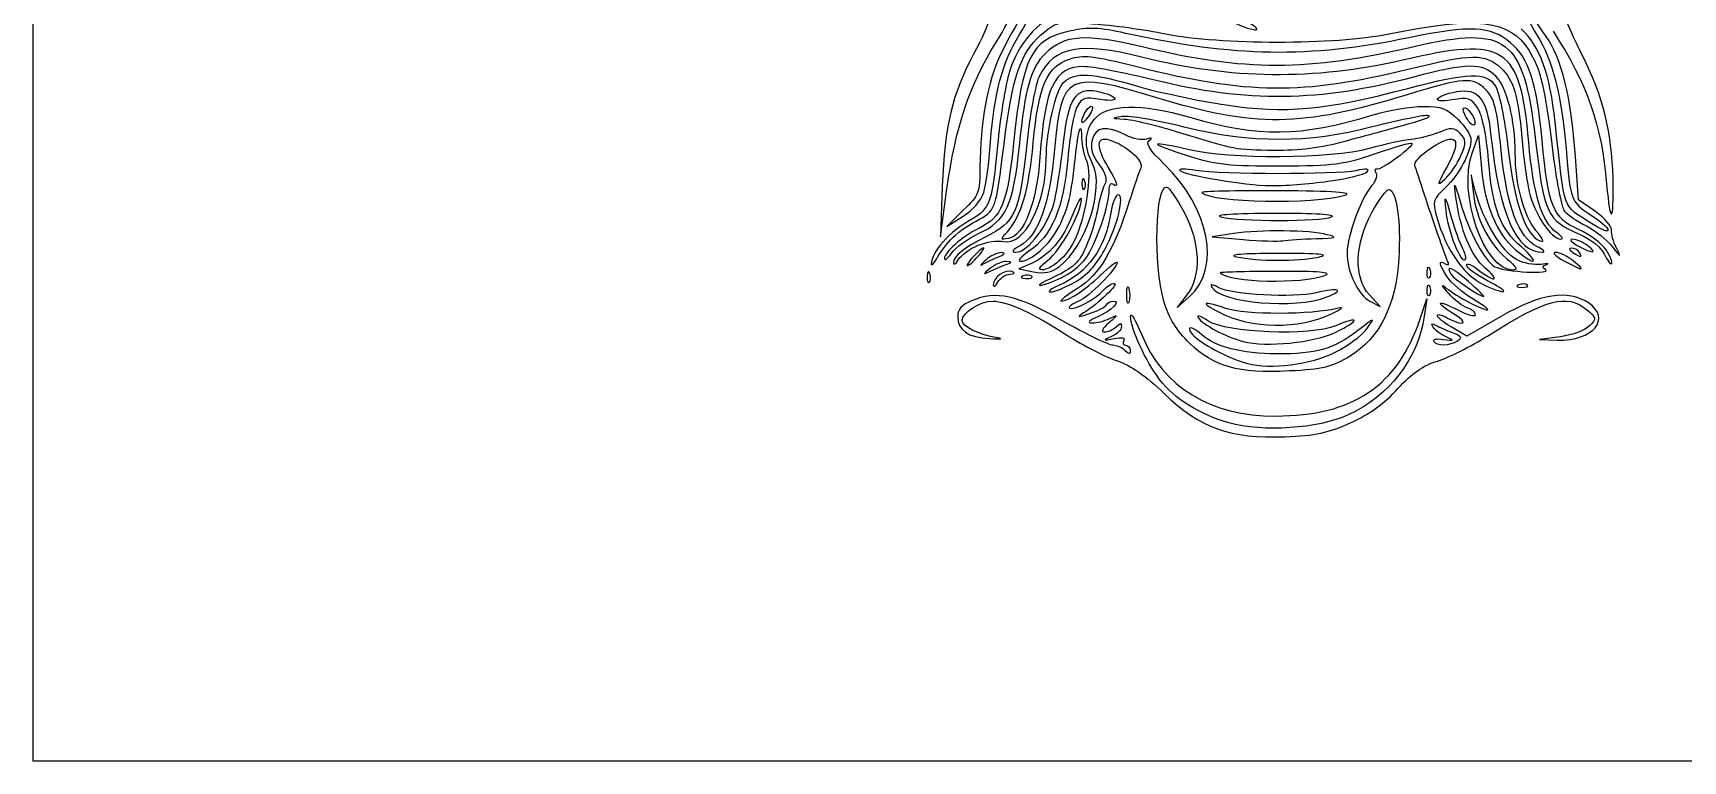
# Model space of a CAD drawing. Extents: x 0 to 149, y 0 to 198.
# Drawn here: x 0 to 98.7, y 0 to 43.6 of the extents above; entities that cross this region are included whole.
import ezdxf

# ---------------------------------------------------------------- set-up
doc = ezdxf.new("R2010")
doc.units = 0
doc.layers.get('0').update_dxf_attribs({"linetype": 'CONTINUOUS'})

msp = doc.modelspace()

# ---------------------------------------------------------------- linework, layer by layer
at = {"color": 7}
for points in [[(0.000001, 98.954167), (0.000001, 197.908333), (74.6125, 197.908333), (149.225, 197.908333), (149.225, 98.954167), (149.225, 0), (74.6125, 0), (0.000001, 0)], [(62.710301, 38.247868)], [(85.771942, 38.387737)], [(78.465273, 37.084582)], [(62.886979, 34.710026)], [(77.437626, 34.680321)], [(94.481864, 34.85094)], [(56.850529, 33.998958)], [(78.448958, 33.846794)], [(77.655208, 32.54375)], [(54.87103, 31.180437)], [(56.517791, 30.853232)], [(76.729167, 31.248525)], [(85.034295, 30.84948)], [(92.985466, 30.815545)], [(56.488542, 30.1625)], [(57.69342, 30.135057)], [(58.208333, 29.708986)], [(76.861458, 30.147313)], [(92.111835, 29.906725)], [(92.471875, 30.427083)], [(94.0729, 30.575861)], [(53.626562, 29.153776)], [(58.419918, 29.125056)], [(59.724176, 28.999426)], [(62.309375, 28.651533)], [(77.258333, 29.052136)], [(83.364649, 29.258506)], [(85.835228, 28.680862)], [(86.981771, 28.724693)], [(65.403651, 27.913542)], [(77.361174, 27.758633)], [(83.364649, 28.200173)], [(89.35751, 28.470259)], [(77.655208, 26.752148)], [(83.764247, 25.097195)], [(77.868597, 24.451014)], [(71.50925, 20.234137)], [(78.793044, 20.233084)]]:
    msp.add_lwpolyline(points, close=True, dxfattribs=at)
for points in [[(86.059182, 36.369696), (86.432422, 37.417507), (86.615773, 35.444737)], [(93.436025, 32.862999), (92.419305, 33.579112), (92.238007, 36.158268)], [(86.26221, 34.028327), (85.998653, 35.057302), (86.133419, 33.908542)], [(54.37532, 34.395833), (54.264687, 31.353125), (54.653701, 34.23086)], [(55.628646, 32.942149), (54.636458, 31.984304), (55.617515, 32.594756)], [(71.805157, 31.551562), (70.511458, 31.353125), (72.363542, 31.196394)], [(59.701832, 29.770546), (58.946375, 29.446048), (59.829541, 29.269415)], [(69.006553, 27.883078), (68.42769, 27.119792), (69.141819, 27.764018)], [(79.947913, 27.502054), (80.565625, 27.180267), (79.912858, 27.889697)], [(82.951159, 26.458333), (83.349068, 27.648958), (83.193266, 26.609527)], [(77.9053, 25.657511), (77.905181, 25.657511)], [(87.805858, 26.601997), (85.746273, 25.405297), (84.798297, 25.964616)], [(91.350446, 25.381707), (90.090625, 25.206121), (91.148958, 25.174668)]]:
    msp.add_lwpolyline(points, dxfattribs=at)
for points in [[(57.569333, 42.961848), (58.688063, 44.774646), (58.822444, 45.171273), (59.033598, 47.2836)], [(59.791481, 45.195186), (59.786613, 45.693317), (58.842013, 44.252705), (57.822854, 42.192832)], [(61.265231, 44.586308), (60.14847, 44.339235), (58.898594, 42.883762), (58.390076, 41.238207)], [(58.989635, 43.452844), (59.433045, 44.166139), (59.793875, 44.950192), (59.791481, 45.195186)], [(71.890123, 44.133511), (73.458649, 43.439678), (73.684072, 43.732704), (72.140101, 44.458456)], [(81.094792, 43.498823), (86.344038, 44.569192), (88.326804, 44.336494), (89.444108, 42.518939)], [(89.181355, 45.134636), (89.172121, 44.856334), (89.517429, 44.078768), (89.948687, 43.406714)], [(90.454057, 43.39586), (90.018627, 43.996951), (89.557913, 44.747929), (89.430246, 45.064696)], [(92.60477, 42.301022), (92.022356, 43.432222), (91.54401, 44.586864), (91.541783, 44.866893)], [(57.15, 44.342431), (57.15, 44.12057), (56.742039, 43.190811), (56.243421, 42.276294)], [(57.25986, 37.041667), (57.460835, 39.913719), (57.97559, 41.821587), (58.989635, 43.452844)], [(61.983837, 43.660732), (59.683626, 43.154288), (59.170181, 42.125776), (58.634797, 36.952089)], [(60.254219, 43.410182), (61.194519, 44.235775), (61.236426, 44.245191), (63.345907, 44.104893)], [(60.558566, 42.34302), (61.674237, 43.458694), (62.964589, 43.547096), (66.319588, 42.737709)], [(65.352083, 43.527385), (63.71849, 43.887991), (63.123077, 43.911562), (61.983837, 43.660732)], [(63.345907, 44.104893), (64.522064, 44.026669), (66.496406, 43.755294), (67.733333, 43.501839)], [(82.27649, 43.2645), (76.308836, 42.027837), (71.830073, 42.097404), (65.352083, 43.527385)], [(67.733333, 43.501839), (70.940131, 42.844746), (77.879453, 42.843172), (81.094792, 43.498823)], [(88.350892, 42.970969), (87.161251, 43.971988), (85.968652, 44.029617), (82.27649, 43.2645)], [(82.674815, 42.761098), (88.120731, 44.019298), (89.129896, 43.246035), (89.829222, 37.27912)], [(91.024612, 38.210863), (90.706887, 41.113022), (90.102597, 42.773457), (88.988286, 43.806166)], [(90.901457, 43.65625), (92.944767, 40.490251), (93.805071, 38.035839), (94.101772, 34.525863)], [(54.653701, 34.23086), (55.143662, 37.855377), (55.999399, 40.417919), (57.569333, 42.961848)], [(58.068803, 36.895424), (58.569, 40.927594), (59.045909, 42.349272), (60.254219, 43.410182)], [(66.279977, 42.108636), (62.635498, 43.027812), (61.089577, 42.744768), (60.1834, 40.992414)], [(66.319588, 42.737709), (72.47908, 41.251748), (76.164609, 41.257019), (82.674815, 42.761098)], [(89.442211, 37.024204), (88.938544, 42.763758), (88.034342, 43.349971), (81.883716, 41.924531)], [(90.238831, 37.12246), (89.91382, 40.614981), (89.452519, 42.044011), (88.350892, 42.970969)], [(89.444108, 42.518939), (90.158829, 41.35628), (90.399121, 40.345357), (90.862592, 36.551304)], [(89.948687, 43.406714), (90.845579, 42.009028), (91.433917, 39.70051), (91.671995, 36.644805)], [(92.238007, 36.158268), (91.987717, 39.71893), (91.404974, 42.083157), (90.454057, 43.39586)], [(56.243421, 42.276294), (54.984666, 39.967612), (54.504217, 37.940874), (54.37532, 34.395833)], [(57.822854, 42.192832), (57.106889, 40.745757), (56.634338, 38.117672), (56.626075, 35.536976)], [(58.985356, 36.76745), (59.361866, 40.345169), (59.676773, 41.46123), (60.558566, 42.34302)], [(59.813664, 36.985305), (60.136484, 40.410654), (60.624834, 41.535215), (61.987401, 41.990949)], [(62.822521, 41.539583), (61.085407, 41.539583), (60.504327, 40.331424), (60.213798, 36.115625)], [(61.987401, 41.990949), (62.819976, 42.269418), (63.331513, 42.212183), (66.007157, 41.541184)], [(66.989709, 40.7435), (65.198265, 41.181345), (63.323031, 41.539583), (62.822521, 41.539583)], [(66.007157, 41.541184), (72.617108, 39.883538), (75.891512, 39.850822), (82.209219, 41.379307)], [(81.883716, 41.924531), (76.613274, 40.703077), (71.619311, 40.761999), (66.279977, 42.108636)], [(82.209219, 41.379307), (86.138972, 42.330058), (86.799439, 42.340138), (87.767843, 41.464156)], [(87.472845, 40.970338), (86.670793, 41.77239), (85.750818, 41.760868), (82.55, 40.908684)], [(87.767843, 41.464156), (88.519246, 40.784463), (88.823784, 39.778141), (89.02613, 37.30625)], [(94.481856, 34.85094), (94.418179, 37.654002), (93.863131, 39.856966), (92.60477, 42.301022)], [(58.390076, 41.238207), (58.148995, 40.45808), (57.827291, 38.465797), (57.675179, 36.810913)], [(60.1834, 40.992414), (59.949686, 40.540461), (59.606196, 38.660065), (59.402382, 36.716809)], [(60.589583, 36.04083), (60.589583, 37.672256), (61.168738, 40.17989), (61.645088, 40.61098)], [(67.204167, 39.676657), (61.864642, 41.305668), (61.482719, 41.112419), (61.089392, 36.582662)], [(61.645088, 40.61098), (62.323475, 41.224914), (63.293061, 41.174188), (65.994341, 40.383444)], [(82.55, 40.908684), (76.931454, 39.41281), (72.621428, 39.367055), (66.989709, 40.7435)], [(86.882658, 40.141406), (86.084373, 40.939691), (85.598873, 40.908745), (82.112723, 39.837373)], [(82.205981, 40.234079), (85.886872, 41.198424), (86.89276, 41.228597), (87.441487, 40.391133)], [(88.635417, 36.357118), (88.635417, 38.330187), (88.1376, 40.305583), (87.472845, 40.970338)], [(61.620739, 36.990205), (61.903017, 39.615203), (62.366184, 40.329242), (63.616224, 40.066534)], [(63.855976, 39.571454), (62.879904, 39.727391), (62.719249, 39.67703), (62.422111, 39.121977)], [(63.616224, 40.066534), (64.912079, 39.794199), (65.117551, 39.369905), (63.855976, 39.571454)], [(65.994341, 40.383444), (67.293469, 40.003151), (69.707442, 39.490041), (71.358726, 39.243201)], [(82.112723, 39.837373), (75.856126, 37.914577), (73.078022, 37.884632), (67.204167, 39.676657)], [(71.358726, 39.243201), (74.882708, 38.716421), (77.232354, 38.931059), (82.205981, 40.234079)], [(84.845893, 39.547998), (83.530834, 39.33439), (83.79905, 39.794124), (85.135199, 40.043886)], [(86.390988, 39.056273), (85.99705, 39.657499), (85.835847, 39.708802), (84.845893, 39.547998)], [(85.135199, 40.043886), (86.40612, 40.281453), (86.947798, 39.611816), (87.165413, 37.534088)], [(87.79474, 36.515299), (87.534668, 39.069724), (87.393632, 39.630432), (86.882658, 40.141406)], [(87.441487, 40.391133), (87.673685, 40.036755), (88.006375, 38.409689), (88.219232, 36.587464)], [(62.422111, 39.121977), (62.238062, 38.778177), (61.993103, 37.378741), (61.877755, 36.012117)], [(63.081493, 38.512036), (62.87511, 38.229789), (62.708073, 38.110914), (62.710301, 38.247868)], [(62.710301, 38.247868), (62.716254, 38.613591), (63.186075, 39.295872), (63.331691, 39.150256)], [(63.331691, 39.150256), (63.400464, 39.08148), (63.287876, 38.79428), (63.081493, 38.512036)], [(63.456045, 38.376016), (64.216846, 39.315567), (66.259342, 39.363872), (69.180623, 38.511403)], [(65.135162, 38.5523), (64.472373, 38.450946), (64.480099, 38.44127), (65.253396, 38.404218)], [(68.839329, 37.921385), (67.192054, 38.328031), (65.525179, 38.611942), (65.135162, 38.5523)], [(69.180623, 38.511403), (73.334242, 37.299323), (75.757416, 37.330126), (80.130475, 38.650601)], [(83.391698, 38.613913), (83.054267, 38.622301), (81.565985, 38.314487), (80.084406, 37.929878)], [(80.130475, 38.650601), (81.055308, 38.929858), (82.403918, 39.158344), (83.12739, 39.158344)], [(82.285417, 38.127673), (83.231302, 38.386716), (83.729129, 38.605526), (83.391698, 38.613913)], [(83.12739, 39.158344), (84.228474, 39.158344), (84.568797, 39.032336), (85.216185, 38.384946)], [(85.771942, 38.387737), (85.580437, 38.694386), (85.474567, 38.996093), (85.536672, 39.058199)], [(85.536672, 39.058199), (85.720232, 39.241759), (86.312462, 38.407179), (86.212164, 38.106284)], [(87.041609, 35.924678), (86.910056, 37.460116), (86.665472, 38.637358), (86.390988, 39.056273)], [(62.331089, 36.115636), (62.510048, 37.800883), (62.70625, 38.383946), (62.70625, 37.230516)], [(63.363226, 35.727428), (62.837034, 36.744974), (62.868776, 37.650769), (63.456045, 38.376016)], [(65.348461, 37.440415), (64.190324, 38.039313), (63.537809, 37.945891), (63.338726, 37.152678)], [(65.253396, 38.404218), (65.708443, 38.382416), (67.196724, 38.021464), (68.560688, 37.602107)], [(68.560688, 37.602107), (71.970413, 36.553772), (71.843016, 36.577558), (74.231939, 36.543184)], [(80.084406, 37.929878), (76.235526, 36.930735), (72.862699, 36.92819), (68.839329, 37.921385)], [(78.465273, 37.08459), (79.620467, 37.39924), (81.339531, 37.868627), (82.285417, 38.127673)], [(84.070404, 37.602417), (83.597983, 37.410856), (82.854271, 37.222462), (82.417708, 37.183764)], [(83.597594, 36.669088), (85.125256, 37.680048), (85.502139, 37.244181), (84.559169, 35.557023)], [(85.346387, 37.533673), (84.986812, 37.893247), (84.810992, 37.902719), (84.070404, 37.602417)], [(85.216185, 38.384946), (85.641556, 37.959578), (85.989583, 37.419973), (85.989583, 37.185822)], [(85.383854, 36.219254), (85.719986, 37.013936), (85.715697, 37.164362), (85.346387, 37.533673)], [(86.212164, 38.106284), (86.161547, 37.954434), (85.963448, 38.081096), (85.771942, 38.387737)], [(87.165413, 37.534088), (87.668394, 32.731702), (88.682306, 30.413187), (90.271669, 30.430994)], [(93.199479, 32.151135), (91.39678, 33.331677), (91.629881, 32.682199), (91.024612, 38.210863)], [(57.675179, 36.810913), (57.369101, 33.480999), (57.200247, 32.994841), (56.14997, 32.419586)], [(56.403158, 32.300479), (57.567785, 32.897762), (57.575543, 32.919165), (58.068803, 36.895424)], [(58.634797, 36.952089), (58.258998, 33.320527), (57.949357, 32.562972), (56.552195, 31.856849)], [(56.579863, 31.566085), (58.186603, 32.323783), (58.61526, 33.250664), (58.985356, 36.76745)], [(56.850529, 33.998958), (56.989104, 34.435521), (57.173305, 35.80474), (57.25986, 37.041667)], [(59.402382, 36.716809), (58.993246, 32.815943), (58.721416, 32.216283), (56.970978, 31.353125)], [(58.264388, 31.662788), (59.096212, 32.587401), (59.544246, 34.126617), (59.813664, 36.985305)], [(61.089392, 36.582662), (60.81354, 33.405805), (60.097789, 31.403322), (59.030859, 30.823432)], [(61.086026, 33.507259), (61.25015, 34.214263), (61.49077, 35.781589), (61.620739, 36.990205)], [(62.70625, 37.230516), (62.70625, 36.849307), (62.841894, 36.239701), (63.007684, 35.875836)], [(63.338726, 37.152678), (63.217557, 36.669906), (63.334889, 36.243374), (63.739287, 35.696379)], [(64.29474, 35.513918), (63.560785, 36.717713), (63.585704, 37.398682), (64.354779, 37.154588)], [(64.354779, 37.154588), (65.420669, 36.816289), (66.438989, 35.905051), (66.242642, 35.46525)], [(66.592093, 37.20079), (66.328213, 37.115332), (65.76858, 37.223173), (65.348461, 37.440415)], [(67.631376, 35.718295), (66.759238, 36.563506), (66.514723, 36.952195), (66.748522, 37.121716)], [(66.748522, 37.121716), (66.963861, 37.27785), (66.911609, 37.304266), (66.592093, 37.20079)], [(67.243881, 36.904994), (67.191258, 36.852368), (68.023997, 36.534172), (69.094413, 36.197887)], [(69.0578, 36.579612), (68.11277, 36.811196), (67.296506, 36.957616), (67.243881, 36.904994)], [(79.904167, 36.635941), (77.620963, 36.002055), (71.543466, 35.970493), (69.0578, 36.579612)], [(74.231939, 36.543184), (75.677623, 36.522387), (77.041706, 36.696833), (78.465273, 37.084582)], [(82.417708, 37.183764), (81.981146, 37.145068), (80.850052, 36.898546), (79.904167, 36.635941)], [(80.26931, 36.337428), (81.416025, 36.735411), (82.401532, 37.013748), (82.459325, 36.955952)], [(82.459325, 36.955952), (82.615445, 36.799832), (80.601709, 35.311839), (80.347521, 35.395495)], [(82.626832, 35.634671), (82.561007, 35.806708), (82.99785, 36.272197), (83.597594, 36.669088)], [(85.989583, 37.185822), (85.989583, 36.417062), (85.275536, 35.070957), (84.462345, 34.306711)], [(89.958333, 30.761723), (88.828324, 31.320065), (88.13632, 33.160285), (87.79474, 36.515299)], [(88.219232, 36.587464), (88.601047, 33.318812), (89.245379, 31.449505), (90.103772, 31.120109)], [(89.02613, 37.30625), (89.115471, 36.214844), (89.315779, 34.749364), (89.471262, 34.049631)], [(91.107112, 31.610596), (90.231828, 32.22367), (89.716404, 33.899626), (89.442211, 37.024204)], [(89.829222, 37.27912), (90.369409, 32.670025), (90.50247, 32.383833), (92.520185, 31.491298)], [(92.426652, 31.797263), (90.891122, 32.476501), (90.606774, 33.168609), (90.238831, 37.12246)], [(90.862592, 36.551304), (91.082191, 34.753627), (91.407088, 33.107815), (91.584587, 32.893945)], [(91.671995, 36.644805), (91.910247, 33.58687), (91.977019, 33.406003), (93.138334, 32.672898)], [(56.626075, 35.536976), (56.621127, 33.994934), (56.563289, 33.844439), (55.628646, 32.942149)], [(58.038923, 31.074214), (59.259729, 30.767814), (60.589583, 33.357291), (60.589583, 36.04083)], [(60.213798, 36.115625), (60.029566, 33.44228), (59.25117, 31.422959), (58.340625, 31.256229)], [(61.877755, 36.012117), (61.631266, 33.091734), (60.91791, 31.394524), (59.558269, 30.493623)], [(61.358425, 31.973459), (61.908611, 33.06055), (62.087614, 33.822852), (62.331089, 36.115636)], [(61.378748, 29.586375), (62.948264, 30.74952), (64.097821, 34.306878), (63.363226, 35.727428)], [(63.007684, 35.875836), (63.354813, 35.113968), (62.93553, 32.448574), (62.255149, 31.091931)], [(63.739287, 35.696379), (64.149078, 35.142104), (64.243598, 34.791878), (64.07272, 34.460889)], [(69.141819, 27.764018), (71.051446, 29.486722), (70.372589, 33.061717), (67.631376, 35.718295)], [(69.094413, 36.197887), (70.739609, 35.681026), (71.593083, 35.588575), (74.6125, 35.600143)], [(74.6125, 35.600143), (77.798946, 35.61234), (78.409353, 35.691908), (80.26931, 36.337428)], [(83.215297, 33.866667), (82.957469, 34.667031), (82.692658, 35.462633), (82.626832, 35.634671)], [(84.559169, 35.557023), (83.920682, 34.414645), (83.908715, 34.345483), (84.429912, 34.809986)], [(84.429912, 34.809986), (84.745817, 35.091523), (85.17509, 35.725695), (85.383854, 36.219254)], [(88.503072, 29.368761), (86.773562, 29.368761), (85.185684, 33.917506), (86.059182, 36.369696)], [(89.002087, 30.75369), (87.706295, 31.891409), (87.293998, 32.978894), (87.041609, 35.924678)], [(89.87404, 31.741211), (89.157339, 32.59296), (88.635417, 34.537981), (88.635417, 36.357118)], [(62.727139, 34.550173), (62.715656, 34.27126), (62.778182, 34.114989), (62.866103, 34.202907)], [(62.88699, 34.710026), (62.802529, 34.921092), (62.739834, 34.858399), (62.727139, 34.550173)], [(62.866103, 34.202907), (62.954022, 34.290825), (62.96342, 34.519031), (62.886979, 34.710026)], [(64.574346, 34.51823), (64.953219, 34.284073), (64.875212, 34.561857), (64.29474, 35.513918)], [(64.354676, 34.203113), (64.338774, 34.460921), (64.437633, 34.602722), (64.574346, 34.51823)], [(66.242642, 35.46525), (66.142468, 35.240873), (65.83444, 34.342917), (65.55813, 33.469792)], [(67.62813, 27.498543), (66.983621, 29.683202), (67.111613, 34.558975), (67.807382, 34.327052)], [(69.535215, 35.326164), (68.907983, 35.429822), (68.473878, 35.431868), (68.570538, 35.330715)], [(68.570538, 35.330715), (68.836416, 35.052466), (72.444859, 34.446803), (73.998042, 34.419731)], [(79.110417, 35.313967), (77.941062, 35.066534), (71.053132, 35.075299), (69.535215, 35.326164)], [(73.998042, 34.419731), (74.751496, 34.406607), (76.299309, 34.523863), (77.437626, 34.680321)], [(77.437626, 34.680303), (78.575942, 34.836761), (79.626354, 35.08743), (79.771875, 35.237346)], [(79.771875, 35.237346), (79.952911, 35.423845), (79.744041, 35.448042), (79.110417, 35.313967)], [(80.307294, 35.179466), (80.405126, 35.021171), (80.288561, 34.674395), (80.04824, 34.408851)], [(80.347521, 35.395495), (80.227564, 35.434976), (80.209461, 35.337763), (80.307294, 35.179466)], [(85.083182, 33.734375), (84.952708, 34.730767), (84.967699, 34.715283), (85.33929, 33.469792)], [(86.615773, 35.444737), (86.825132, 33.192114), (87.525368, 31.534031), (88.676329, 30.565561)], [(94.101772, 34.525863), (94.316931, 31.980529), (94.542684, 32.173606), (94.481864, 34.85094)], [(55.617515, 32.594756), (56.195299, 32.954275), (56.702142, 33.531487), (56.850529, 33.998958)], [(60.689535, 29.953003), (61.439867, 30.512224), (62.71038, 32.828301), (62.69129, 33.602094)], [(62.69129, 33.602094), (62.685893, 33.820375), (62.454179, 33.416904), (62.176345, 32.705492)], [(62.952201, 30.066618), (63.529927, 30.801077), (64.405256, 33.382791), (64.354676, 34.203113)], [(64.07272, 34.460889), (63.941553, 34.206828), (63.749624, 33.522708), (63.646209, 32.940625)], [(64.0735, 30.56541), (64.849042, 32.012438), (65.305503, 33.866667), (64.886179, 33.866667)], [(64.886179, 33.866667), (64.74306, 33.866667), (64.548062, 33.379492), (64.452849, 32.784053)], [(67.807382, 34.327052), (67.954975, 34.277856), (68.415413, 33.601885), (68.830576, 32.824899)], [(74.502256, 34.108509), (71.89501, 34.121024), (69.819144, 34.073909), (69.889227, 34.003829)], [(69.889227, 34.003829), (70.491567, 33.401487), (76.59778, 33.289465), (78.448958, 33.846794)], [(78.448958, 33.846794), (78.995326, 34.011288), (77.765291, 34.092854), (74.502256, 34.108509)], [(80.04824, 34.408851), (79.447681, 33.745241), (78.58125, 31.386841), (78.58125, 30.415746)], [(80.065462, 32.813009), (80.486073, 33.58502), (80.948858, 34.203545), (81.093876, 34.187511)], [(81.093876, 34.187511), (81.541189, 34.13805), (81.805896, 32.247308), (81.669329, 30.077214)], [(84.634845, 29.796182), (84.426608, 30.286365), (83.666878, 32.464859), (83.215297, 33.866667)], [(84.462345, 34.306711), (83.723128, 33.611987), (83.68352, 33.483979), (83.930217, 32.586919)], [(84.496873, 32.940625), (84.400316, 33.919914), (84.422382, 33.894173), (84.792317, 32.595979)], [(86.822304, 29.508852), (86.003482, 30.197843), (85.332938, 31.827057), (85.083182, 33.734375)], [(86.133419, 33.908542), (86.307208, 32.427164), (87.073856, 30.93952), (88.114949, 30.063501)], [(88.708103, 29.992632), (87.87901, 30.421371), (86.678878, 32.401573), (86.26221, 34.028327)], [(89.471262, 34.049631), (89.753493, 32.779457), (90.796166, 31.220833), (91.363641, 31.220833)], [(58.776238, 30.437688), (59.485996, 30.420437), (60.763589, 32.118274), (61.086026, 33.507259)], [(62.176345, 32.705492), (61.589629, 31.203172), (60.767791, 30.228413), (59.701832, 29.770546)], [(64.452849, 32.784053), (64.11318, 30.659877), (63.074188, 29.201602), (61.375462, 28.464793)], [(65.55813, 33.469792), (64.640232, 30.569278), (63.761662, 29.09066), (62.46903, 28.270896)], [(63.646209, 32.940625), (63.542794, 32.358542), (63.234081, 31.371574), (62.960181, 30.747364)], [(68.830576, 32.824899), (69.79992, 31.010744), (69.87072, 29.022561), (69.006553, 27.883078)], [(74.215625, 32.758433), (71.847448, 32.750839), (70.566989, 32.66427), (71.040625, 32.54375)], [(77.655208, 32.54375), (77.979974, 32.683307), (76.651366, 32.766233), (74.215625, 32.758433)], [(79.912858, 27.889697), (78.969089, 28.915392), (79.031052, 30.914401), (80.065462, 32.813009)], [(83.930217, 32.586919), (84.514854, 30.461006), (85.665934, 28.894217), (87.048052, 28.34309)], [(85.034295, 30.84948), (84.796106, 31.417527), (84.554266, 32.358542), (84.496873, 32.940625)], [(84.792317, 32.595979), (85.012205, 31.82434), (85.321659, 30.95094), (85.479993, 30.655091)], [(85.33929, 33.469792), (85.909121, 31.559847), (86.788321, 29.914482), (87.423093, 29.57009)], [(91.584587, 32.893945), (91.762083, 32.680074), (92.348759, 32.279876), (92.888311, 32.004616)], [(93.138334, 32.672898), (93.717666, 32.307181), (94.191667, 31.893978), (94.191667, 31.754667)], [(94.400285, 31.750013), (94.429138, 31.968294), (93.995221, 32.469138), (93.436025, 32.862999)], [(56.14997, 32.419586), (54.817862, 31.689971), (53.691578, 30.438064), (53.718463, 29.716873)], [(56.552195, 31.856849), (55.524257, 31.337329), (54.504167, 30.441109), (54.504167, 30.057508)], [(54.87103, 31.180437), (55.178579, 31.522019), (55.868036, 32.02604), (56.403158, 32.300479)], [(58.340625, 31.256229), (57.837581, 31.164115), (57.833818, 31.184186), (58.264388, 31.662788)], [(59.059567, 29.897927), (59.693744, 29.897927), (60.824816, 30.919121), (61.358425, 31.973459)], [(71.040625, 32.54375), (72.135005, 32.265279), (77.00717, 32.265279), (77.655208, 32.54375)], [(77.390625, 31.485417), (76.314117, 31.759342), (73.385836, 31.794019), (71.805157, 31.551562)], [(90.103772, 31.120109), (90.39892, 31.006849), (90.32594, 31.204157), (89.87404, 31.741211)], [(91.363641, 31.220833), (91.528606, 31.220833), (91.413169, 31.396226), (91.107112, 31.610596)], [(94.0729, 30.575866), (93.822634, 30.957822), (93.081822, 31.507451), (92.426652, 31.797263)], [(92.888311, 32.004616), (93.427862, 31.72936), (94.127008, 31.172515), (94.44197, 30.767184)], [(94.191667, 31.754667), (94.191667, 31.615359), (93.745182, 31.793767), (93.199479, 32.151135)], [(94.681228, 30.69168), (94.497858, 31.055482), (94.371433, 31.531732), (94.400285, 31.750013)], [(54.01918, 30.030208), (54.18015, 30.32125), (54.563481, 30.838852), (54.87103, 31.180437)], [(54.926217, 30.382734), (55.158344, 30.714143), (55.902484, 31.246651), (56.579863, 31.566085)], [(56.970978, 31.353125), (55.668188, 30.710706), (55.030645, 30.197343), (55.041379, 29.799375)], [(55.332982, 29.988854), (55.488941, 30.257149), (56.022102, 30.646119), (56.517791, 30.853232)], [(56.835141, 30.691667), (56.76238, 30.691667), (56.487348, 30.453542), (56.223958, 30.1625)], [(56.488542, 30.1625), (56.751932, 30.453542), (56.907901, 30.691667), (56.835141, 30.691667)], [(56.517791, 30.853232), (57.013478, 31.060342), (57.697986, 31.159786), (58.038923, 31.074214)], [(59.030859, 30.823432), (58.567193, 30.571424), (58.483614, 30.444802), (58.776238, 30.437688)], [(62.255149, 31.091931), (61.793448, 30.171332), (60.899003, 29.379413), (60.325, 29.383027)], [(62.960181, 30.747364), (62.552874, 29.819126), (62.207336, 29.493117), (61.062859, 28.957259)], [(72.363542, 31.196394), (73.382188, 31.11019), (74.45375, 31.0788), (74.744792, 31.126634)], [(74.744792, 31.126634), (75.035833, 31.17447), (75.928802, 31.229321), (76.729167, 31.248525)], [(76.729167, 31.248525), (77.952502, 31.277877), (78.057899, 31.315623), (77.390625, 31.485417)], [(85.617619, 29.966923), (85.534979, 29.884283), (85.272483, 30.281433), (85.034295, 30.84948)], [(85.479993, 30.655091), (85.638328, 30.359239), (85.700259, 30.049565), (85.617619, 29.966923)], [(88.676329, 30.565561), (89.846195, 29.581184), (90.142563, 29.752338), (89.002087, 30.75369)], [(90.271669, 30.430994), (90.463137, 30.433111), (90.322135, 30.581968), (89.958333, 30.761723)], [(91.993238, 30.687616), (91.8039, 30.685235), (91.836534, 30.581193), (92.075, 30.427083)], [(92.075, 31.208517), (91.853515, 31.211163), (91.970439, 31.050833), (92.339583, 30.846001)], [(92.471875, 30.427083), (92.381938, 30.572604), (92.166551, 30.689844), (91.993238, 30.687616)], [(92.985466, 30.815545), (92.702991, 31.029196), (92.293281, 31.206035), (92.075, 31.208517)], [(92.339583, 30.846001), (93.229157, 30.352389), (93.622323, 30.333849), (92.985466, 30.815545)], [(92.520185, 31.491298), (93.182519, 31.198317), (93.789108, 30.703271), (93.968676, 30.309159)], [(94.44197, 30.767184), (94.966613, 30.092012), (94.986673, 30.085684), (94.681228, 30.69168)], [(53.718463, 29.716873), (53.722881, 29.598165), (53.85821, 29.739177), (54.01918, 30.030208)], [(54.504167, 30.057508), (54.504167, 29.904973), (54.69409, 30.051317), (54.926217, 30.382734)], [(55.041379, 29.799375), (55.045798, 29.635291), (55.177026, 29.720556), (55.332982, 29.988854)], [(56.223958, 30.1625), (55.960568, 29.871458), (55.804599, 29.633333), (55.877359, 29.633333)], [(55.877359, 29.633333), (55.95012, 29.633333), (56.225152, 29.871458), (56.488542, 30.1625)], [(56.968403, 29.964063), (56.690763, 29.709401), (56.59469, 29.585536), (56.754908, 29.688809)], [(56.754908, 29.688809), (56.915127, 29.792081), (57.337457, 29.992894), (57.69342, 30.135057)], [(57.906915, 30.410311), (57.668377, 30.419545), (57.246046, 30.218724), (56.968403, 29.964063)], [(58.192749, 29.877028), (57.965901, 29.888511), (57.549182, 29.712756), (57.266708, 29.486445)], [(57.282292, 29.318402), (57.573333, 29.452287), (57.990052, 29.62805), (58.208333, 29.708986)], [(57.69342, 30.135057), (58.102593, 30.298475), (58.181113, 30.39971), (57.906915, 30.410311)], [(58.208333, 29.708986), (58.551165, 29.836102), (58.549045, 29.858986), (58.192749, 29.877028)], [(59.558269, 30.493623), (59.063805, 30.16599), (58.839388, 29.897927), (59.059567, 29.897927)], [(60.325, 29.383027), (60.083875, 29.384614), (60.22693, 29.608224), (60.689535, 29.953003)], [(60.325, 28.472061), (61.435424, 28.757409), (62.367253, 29.322974), (62.952201, 30.066618)], [(62.309375, 28.651533), (63.014355, 29.049207), (63.603357, 29.688205), (64.0735, 30.56541)], [(64.822917, 29.828527), (64.822917, 29.446757), (63.099511, 27.71648), (62.48749, 27.483792)], [(63.830729, 29.056854), (64.376432, 29.578504), (64.822917, 29.925759), (64.822917, 29.828527)], [(74.480208, 30.361827), (72.334173, 30.359075), (71.388888, 30.284118), (71.966667, 30.1625)], [(71.966667, 30.1625), (73.248322, 29.892723), (75.595395, 29.885444), (76.861458, 30.147313)], [(76.861458, 30.147321), (77.625001, 30.305253), (76.961725, 30.365004), (74.480208, 30.361827)], [(78.58125, 30.415746), (78.58125, 29.262837), (79.232284, 27.874854), (79.947913, 27.502054)], [(81.669329, 30.077214), (81.490182, 27.230522), (80.532507, 25.305419), (78.757375, 24.223647)], [(83.364639, 29.258506), (83.377339, 29.566732), (83.440029, 29.629425), (83.52449, 29.418359)], [(84.568191, 28.957397), (84.064115, 29.726715), (84.017834, 30.003104), (84.436408, 29.744411)], [(85.835228, 28.680862), (84.82933, 29.554109), (84.417654, 29.72113), (84.801332, 29.100325)], [(84.436408, 29.744411), (84.600807, 29.642805), (84.690103, 29.666102), (84.634845, 29.796182)], [(85.725, 29.657609), (85.725, 29.810901), (86.038714, 29.689557), (86.42214, 29.387953)], [(86.981771, 28.724683), (86.290547, 29.084498), (85.725, 29.504315), (85.725, 29.657609)], [(88.114949, 30.063501), (88.697001, 29.573736), (88.811513, 29.368761), (88.503072, 29.368761)], [(90.176083, 29.707851), (89.786521, 29.648412), (89.12593, 29.776566), (88.708103, 29.992632)], [(90.515242, 29.697823), (90.718264, 29.76277), (90.565645, 29.767276), (90.176083, 29.707851)], [(90.434972, 29.401214), (90.241832, 29.520581), (90.26843, 29.618871), (90.515242, 29.697823)], [(91.053502, 30.426673), (90.814962, 30.426446), (91.036516, 30.202912), (91.545833, 29.929929)], [(92.111835, 29.906719), (91.76829, 30.192919), (91.29204, 30.426898), (91.053502, 30.426673)], [(91.545833, 29.929929), (92.756897, 29.280832), (92.868623, 29.276252), (92.111835, 29.906725)], [(92.075, 30.427083), (92.583296, 30.098595), (92.67489, 30.098595), (92.471875, 30.427083)], [(93.968676, 30.309159), (94.138599, 29.936223), (94.333944, 29.687412), (94.402778, 29.756246)], [(94.402778, 29.756246), (94.471612, 29.82508), (94.323167, 30.193906), (94.0729, 30.575861)], [(53.466722, 28.993923), (53.455239, 28.71501), (53.517766, 28.558739), (53.605687, 28.646657)], [(53.626573, 29.153776), (53.542113, 29.364842), (53.479417, 29.302149), (53.466722, 28.993923)], [(53.605687, 28.646657), (53.693605, 28.734576), (53.703003, 28.962781), (53.626562, 29.153776)], [(57.266708, 29.486445), (56.761335, 29.081558), (56.761584, 29.07887), (57.282292, 29.318402)], [(58.530167, 29.282361), (58.135967, 29.440698), (57.410855, 28.913069), (57.422629, 28.476459)], [(57.422629, 28.476459), (57.427048, 28.312375), (57.552032, 28.386484), (57.70036, 28.641146)], [(57.70036, 28.641146), (57.848685, 28.895807), (58.172488, 29.113567), (58.419918, 29.125056)], [(58.419918, 29.125056), (58.709647, 29.138496), (58.748893, 29.194506), (58.530167, 29.282361)], [(59.217057, 29.020312), (59.005991, 28.935852), (59.068684, 28.873156), (59.376911, 28.860462)], [(59.724176, 28.999437), (59.636255, 29.087355), (59.408052, 29.096753), (59.217057, 29.020312)], [(59.376911, 28.860462), (59.655824, 28.848979), (59.812095, 28.911508), (59.724176, 28.999426)], [(59.829541, 29.269415), (60.481935, 29.138936), (60.886742, 29.221758), (61.378748, 29.586375)], [(61.062859, 28.957259), (60.293234, 28.596913), (59.961198, 28.378573), (60.325, 28.472061)], [(60.854167, 28.060542), (61.072448, 28.057234), (61.727292, 28.323185), (62.309375, 28.651533)], [(61.481219, 27.516667), (61.915135, 27.516667), (62.883799, 28.151659), (63.830729, 29.056854)], [(74.415288, 29.289991), (72.487811, 29.283456), (70.947063, 29.241824), (70.991407, 29.197483)], [(70.991407, 29.197483), (71.565722, 28.623167), (75.858471, 28.523607), (77.258333, 29.052136)], [(77.258333, 29.052136), (77.725842, 29.22865), (76.892219, 29.298392), (74.415288, 29.289991)], [(83.503614, 28.91124), (83.415696, 28.823322), (83.353161, 28.979593), (83.364649, 29.258506)], [(83.52449, 29.418359), (83.60092, 29.227365), (83.591522, 28.999159), (83.503614, 28.91124)], [(86.089546, 27.646291), (85.489682, 28.005873), (84.805073, 28.59587), (84.568191, 28.957397)], [(84.801332, 29.100325), (84.97547, 28.818565), (86.51313, 27.784465), (86.76127, 27.78224)], [(86.76127, 27.78224), (86.821896, 27.78171), (86.405178, 28.186076), (85.835228, 28.680862)], [(86.42214, 29.387953), (87.421011, 28.602242), (87.773269, 28.708668), (86.822304, 29.508852)], [(87.048052, 28.34309), (88.281867, 27.851103), (88.244283, 28.067495), (86.981771, 28.724693)], [(87.423093, 29.57009), (88.0013, 29.256387), (90.935508, 29.091866), (90.434972, 29.401214)], [(61.570817, 26.328312), (58.806752, 27.885483), (57.614577, 28.147481), (56.116535, 27.526972)], [(61.375462, 28.464793), (60.870468, 28.245758), (60.635885, 28.063844), (60.854167, 28.060542)], [(62.46903, 28.270896), (61.814916, 27.856072), (61.3704, 27.516667), (61.481219, 27.516667)], [(61.983509, 27.092881), (62.176073, 26.900315), (63.58214, 27.639489), (64.014689, 28.160678)], [(64.656875, 28.567245), (64.961775, 28.559308), (63.728764, 27.376099), (62.815798, 26.800514)], [(64.014689, 28.160678), (64.203808, 28.388556), (64.492793, 28.57151), (64.656875, 28.567245)], [(65.525621, 27.445486), (65.453144, 27.266355), (65.398258, 27.476979), (65.403651, 27.913542)], [(65.403664, 27.913542), (65.409061, 28.350104), (65.468354, 28.496667), (65.535437, 28.239236)], [(65.535437, 28.239236), (65.602519, 27.981804), (65.598109, 27.624617), (65.525621, 27.445486)], [(70.874162, 28.328705), (70.491093, 28.533717), (70.371057, 28.537593), (70.492541, 28.341034)], [(70.492541, 28.341034), (71.078138, 27.393516), (75.490393, 27.019398), (77.361174, 27.758633)], [(76.721994, 28.005609), (75.353706, 27.687593), (71.69431, 27.889774), (70.874162, 28.328705)], [(77.361174, 27.758625), (78.457438, 28.191815), (78.106537, 28.327406), (76.721994, 28.005609)], [(83.503614, 27.852907), (83.415696, 27.764989), (83.353161, 27.92126), (83.364649, 28.200173)], [(83.364639, 28.200173), (83.377339, 28.508399), (83.440029, 28.571092), (83.52449, 28.360026)], [(83.52449, 28.360026), (83.60092, 28.169031), (83.591522, 27.940825), (83.503614, 27.852907)], [(84.997396, 26.720017), (83.790687, 27.455762), (83.924473, 27.6361), (85.195833, 26.9875)], [(84.64237, 27.982341), (84.208498, 28.473416), (84.174042, 28.56656), (84.534375, 28.274283)], [(84.534375, 28.274283), (85.137162, 27.785346), (86.65178, 26.986254), (86.968632, 26.990003)], [(85.766849, 27.10651), (85.498824, 27.191578), (84.992808, 27.585702), (84.64237, 27.982341)], [(86.968632, 26.990003), (87.084998, 26.991326), (86.689412, 27.286709), (86.089546, 27.646291)], [(86.975188, 25.423363), (90.473141, 27.642992), (91.72104, 27.975716), (92.905585, 27.004568)], [(93.012625, 27.401115), (91.784673, 28.2057), (90.128434, 27.951507), (87.805858, 26.601997)], [(88.850391, 28.491146), (88.639325, 28.406685), (88.702018, 28.34399), (89.010244, 28.331295)], [(89.35751, 28.47027), (89.269591, 28.558188), (89.041385, 28.567586), (88.850391, 28.491146)], [(89.010244, 28.331295), (89.289157, 28.319812), (89.445428, 28.382341), (89.35751, 28.470259)], [(56.116535, 27.526972), (55.543508, 27.289617), (55.297917, 27.008796), (55.297917, 26.590927)], [(55.5625, 26.343144), (55.5625, 26.845583), (56.624283, 27.517664), (57.40731, 27.510862)], [(57.40731, 27.510862), (58.270682, 27.503348), (59.772582, 26.810634), (61.86306, 25.455719)], [(62.48749, 27.483792), (62.130882, 27.348209), (61.904089, 27.172298), (61.983509, 27.092881)], [(62.815798, 26.800514), (62.404601, 26.541272), (62.471157, 26.533732), (63.169758, 26.760421)], [(63.169758, 26.760421), (63.642968, 26.913972), (64.096479, 27.146943), (64.177561, 27.278137)], [(64.589562, 27.516667), (65.071977, 27.516667), (64.507761, 26.94088), (63.666674, 26.574853)], [(64.177561, 27.278137), (64.25864, 27.409328), (64.444041, 27.516667), (64.589562, 27.516667)], [(64.37729, 26.473272), (64.92095, 26.736225), (64.91818, 26.720541), (64.330585, 26.208688)], [(65.628758, 26.590625), (65.629015, 26.881667), (65.920906, 26.405417), (66.277403, 25.532292)], [(69.171489, 24.983723), (68.374667, 25.750888), (67.929919, 26.475584), (67.62813, 27.498543)], [(70.257228, 26.332796), (69.826293, 26.620123), (69.565951, 26.705534), (69.678693, 26.522598)], [(71.306992, 27.078241), (69.924911, 27.549165), (69.761417, 27.44829), (70.928547, 26.844744)], [(70.928547, 26.844744), (72.842729, 25.854882), (75.690627, 25.815682), (77.655208, 26.752148)], [(78.052083, 27.087264), (76.458503, 26.679197), (72.493701, 26.6739), (71.306992, 27.078241)], [(77.655208, 26.752158), (78.237292, 27.029624), (78.415885, 27.180421), (78.052083, 27.087264)], [(77.905181, 25.657511), (79.368835, 26.366052), (79.368549, 26.649736), (77.904917, 26.038141)], [(84.798297, 25.964616), (83.822045, 26.540616), (83.672071, 26.990625), (84.626611, 26.47977)], [(84.626611, 26.47977), (85.572423, 25.973588), (85.887158, 26.177518), (84.997396, 26.720017)], [(85.195833, 26.9875), (85.777917, 26.690542), (86.254167, 26.561037), (86.254167, 26.69971)], [(86.254167, 26.69971), (86.254167, 26.838381), (86.034875, 27.021441), (85.766849, 27.10651)], [(91.148958, 25.174668), (93.27669, 25.111437), (94.420899, 26.478378), (93.012625, 27.401115)], [(92.905585, 27.004568), (93.499456, 26.517685), (93.507563, 26.469448), (93.070238, 26.024882)], [(55.297917, 26.590927), (55.297917, 25.760881), (55.89887, 25.346467), (57.216291, 25.268031)], [(57.679167, 25.31124), (56.543332, 25.500391), (55.5625, 25.978559), (55.5625, 26.343144)], [(64.56979, 24.870839), (64.343256, 24.870839), (62.99372, 25.526701), (61.570817, 26.328312)], [(63.666674, 26.574853), (63.140048, 26.345674), (63.01345, 26.210691), (63.318956, 26.204106)], [(63.318956, 26.204106), (63.583185, 26.198417), (64.059435, 26.319536), (64.37729, 26.473272)], [(64.330585, 26.208688), (63.929273, 25.85911), (63.83941, 25.664583), (64.079231, 25.664583)], [(64.079231, 25.664583), (64.284529, 25.664583), (64.595375, 25.807458), (64.77, 25.982083)], [(65.0875, 25.973564), (65.0875, 25.794248), (64.819609, 25.529572), (64.492187, 25.385395)], [(64.77, 25.982083), (65.016944, 26.229027), (65.0875, 26.227132), (65.0875, 25.973564)], [(67.370854, 22.817844), (66.542108, 23.90439), (65.628131, 25.883746), (65.628758, 26.590625)], [(69.877797, 25.507135), (69.276706, 26.051116), (68.886766, 26.055309), (69.336883, 25.512956)], [(69.678693, 26.522598), (69.934177, 26.108041), (71.312101, 25.37931), (72.363661, 25.102622)], [(77.904917, 26.038141), (76.391606, 25.405839), (71.356532, 25.599834), (70.257228, 26.332796)], [(72.363661, 25.102622), (73.768141, 24.733073), (76.576571, 25.014282), (77.9053, 25.657511)], [(74.309819, 20.6375), (78.927068, 20.6375), (81.60975, 22.444564), (82.951159, 26.458333)], [(79.231808, 25.75415), (77.813001, 24.646244), (76.749653, 24.339563), (74.374581, 24.353279)], [(77.868597, 24.451011), (78.624359, 24.828299), (79.475928, 25.45988), (79.760974, 25.854525)], [(83.193266, 26.609527), (82.809839, 24.051517), (81.09622, 21.826585), (78.645284, 20.704508)], [(79.760974, 25.854525), (80.276361, 26.568077), (80.273424, 26.567522), (79.231808, 25.75415)], [(83.726819, 25.951505), (83.608852, 26.142379), (83.636422, 26.207619), (83.793917, 26.110285)], [(84.495304, 25.375801), (84.182773, 25.514237), (83.836955, 25.773303), (83.726819, 25.951505)], [(83.793917, 26.110285), (83.940954, 26.019408), (84.401803, 25.815581), (84.818019, 25.657336)], [(84.818019, 25.657336), (85.422049, 25.427686), (85.49649, 25.320104), (85.186869, 25.124278)], [(93.070238, 26.024882), (92.817257, 25.767707), (92.043351, 25.47828), (91.350446, 25.381707)], [(57.216291, 25.268031), (57.834676, 25.231212), (58.042969, 25.250648), (57.679167, 25.31124)], [(61.86306, 25.455719), (62.781754, 24.860279), (64.098789, 24.185314), (64.789804, 23.955796)], [(64.492187, 25.385395), (63.958986, 25.150601), (63.975102, 25.138795), (64.646649, 25.272233)], [(65.299167, 24.553339), (65.124542, 24.727964), (64.796321, 24.870839), (64.56979, 24.870839)], [(64.646649, 25.272233), (65.130534, 25.368382), (65.336108, 25.323628), (65.226345, 25.146026)], [(65.226345, 25.146026), (65.132805, 24.994674), (65.182358, 24.870839), (65.336468, 24.870839)], [(65.336468, 24.870839), (65.490577, 24.870839), (65.616667, 24.727964), (65.616667, 24.553339)], [(66.277403, 25.532292), (67.570575, 22.365084), (70.405562, 20.6375), (74.309819, 20.6375)], [(75.113187, 23.331093), (72.050235, 23.184652), (70.629738, 23.579751), (69.171489, 24.983723)], [(69.336883, 25.512956), (69.756512, 25.007332), (71.542331, 24.067397), (72.628125, 23.780668)], [(74.374581, 24.353279), (72.291559, 24.365318), (70.683586, 24.777909), (69.877797, 25.507135)], [(83.764247, 25.097195), (83.687301, 25.221695), (83.948167, 25.278681), (84.343944, 25.22383)], [(85.186869, 25.124278), (84.697694, 24.81489), (83.947548, 24.80061), (83.764247, 25.097195)], [(83.978951, 23.923651), (84.640994, 24.122896), (85.9893, 24.797766), (86.975188, 25.423363)], [(84.343944, 25.22383), (84.994041, 25.133737), (85.008659, 25.148413), (84.495304, 25.375801)], [(64.789804, 23.955796), (65.635037, 23.675054), (66.572641, 23.026537), (67.654876, 21.974093)], [(65.616667, 24.553339), (65.616667, 24.306395), (65.54611, 24.306395), (65.299167, 24.553339)], [(72.628125, 23.780668), (74.019791, 23.413164), (76.399374, 23.717554), (77.868597, 24.451014)], [(78.757375, 24.223647), (77.654415, 23.551499), (77.152638, 23.4286), (75.113187, 23.331093)], [(81.617643, 22.273861), (82.436605, 23.184744), (83.127363, 23.66736), (83.978951, 23.923651)], [(71.50925, 20.234137), (69.773834, 20.722915), (68.236812, 21.682517), (67.370854, 22.817844)], [(67.654876, 21.974093), (69.757645, 19.929213), (71.589432, 19.275539), (74.877083, 19.396845)], [(78.793044, 20.233079), (79.893078, 20.730144), (80.853759, 21.424239), (81.617643, 22.273861)], [(78.645284, 20.704508), (76.827301, 19.872209), (73.559146, 19.656787), (71.50925, 20.234137)], [(74.877083, 19.396845), (76.663931, 19.462776), (77.468574, 19.634605), (78.793044, 20.233084)]]:
    msp.add_open_spline(points, degree=3, dxfattribs=at)

doc.saveas('drawing.dxf')
